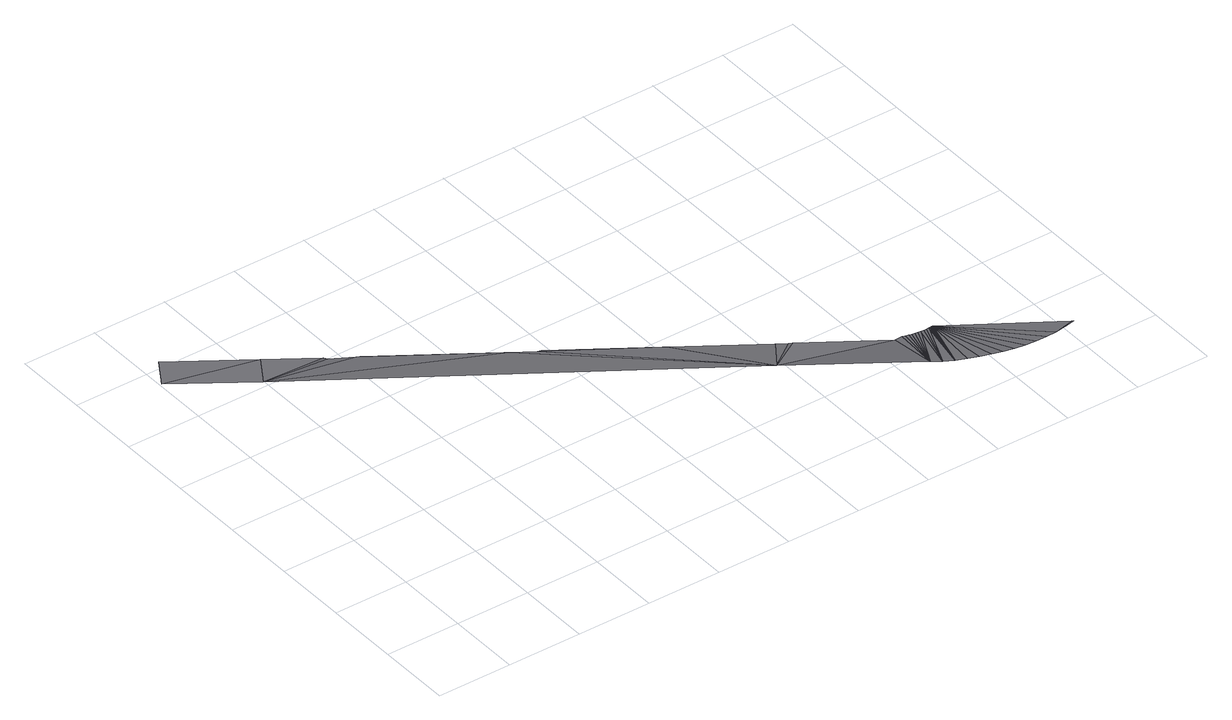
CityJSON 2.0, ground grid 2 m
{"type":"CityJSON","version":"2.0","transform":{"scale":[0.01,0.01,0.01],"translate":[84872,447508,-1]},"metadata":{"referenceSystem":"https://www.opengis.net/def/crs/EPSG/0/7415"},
"CityObjects":{
"road1":{"type":"Road","attributes":{"bgt_status":"bestaand","function":"voetpad","plus_functiewegdeel":"waardeOnbekend","plus_fysiekvoorkomenwegdeel":"gebakken klinkers","plus_status":"geenWaarde","relatievehoogteligging":"0","surfacematerial":"open verharding","wegdeeloptalud":"0"},"geometry":[{"type":"MultiSurface","lod":"1","boundaries":[[[0,1,2]],[[3,4,5]],[[6,7,8]],[[7,9,10]],[[7,11,9]],[[4,12,5]],[[13,14,5]],[[15,16,17]],[[17,16,18]],[[18,16,19]],[[19,16,20]],[[20,16,21]],[[21,16,22]],[[22,23,24]],[[24,23,25]],[[25,23,26]],[[26,27,28]],[[28,27,29]],[[29,27,30]],[[30,27,31]],[[27,32,33]],[[27,5,32]],[[31,27,33]],[[34,35,14]],[[13,34,14]],[[12,13,5]],[[11,16,15]],[[8,7,10]],[[0,2,6]],[[5,36,3]],[[5,37,36]],[[5,38,37]],[[5,39,38]],[[5,40,39]],[[5,27,40]],[[26,23,27]],[[22,16,23]],[[11,7,16]],[[41,42,43]],[[44,41,43]],[[45,46,44]],[[44,46,41]],[[47,45,44]],[[48,49,47]],[[49,50,47]],[[44,48,47]],[[7,48,44]],[[7,2,48]],[[7,6,2]]]}]}
},
"vertices":[
[1014,574,100],[783,729,100],[769,726,105],[1685,76,105],[1714,74,105],[1547,249,118],[1017,560,107],[1180,356,103],[1224,421,107],[1263,407,101],[1249,404,107],[1459,275,101],[1743,74,105],[1772,76,105],[1825,87,106],[1468,261,116],[1468,153,109],[1475,258,116],[1482,255,117],[1489,253,117],[1497,251,117],[1504,249,118],[1512,248,118],[1493,138,106],[1520,248,118],[1527,248,118],[1535,248,118],[1518,124,107],[1537,248,118],[1538,248,118],[1540,248,118],[1542,249,118],[1545,249,118],[1543,249,118],[1800,79,106],[1829,85,106],[1656,79,106],[1627,85,107],[1599,92,108],[1572,101,107],[1545,112,107],[245,1090,97],[52,1222,97],[6,1148,98],[197,1015,99],[368,995,101],[365,1009,97],[422,959,104],[714,763,105],[711,777,98],[436,961,98]
]}
